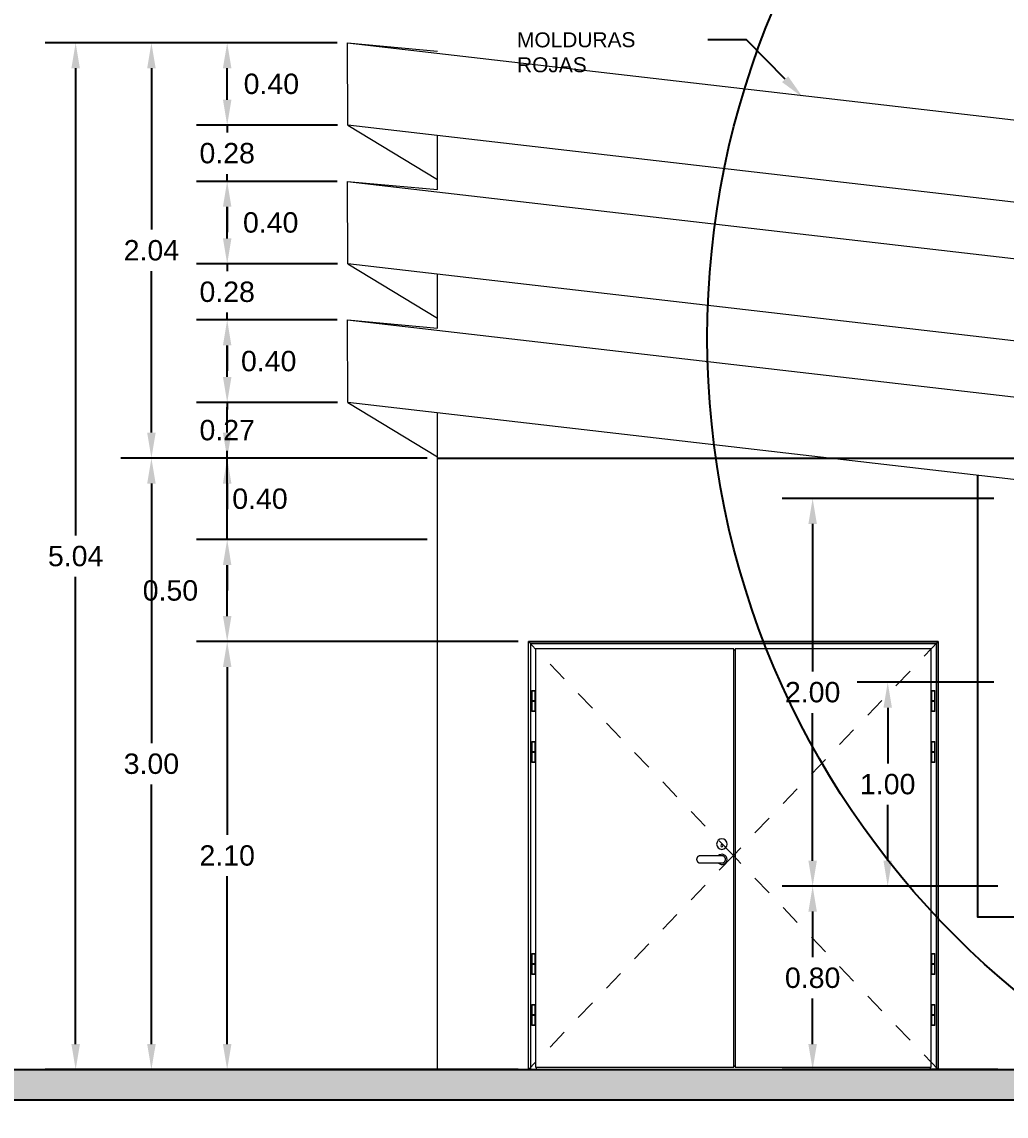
# Model space of a CAD drawing. Header units: inches. Extents: x -6 to 158, y 10 to 161.
# Drawn here: x 88.22 to 93.05, y 13 to 18.37 of the extents above; entities that cross this region are included whole.
import ezdxf
from ezdxf import colors
from ezdxf.entities.mleader import LeaderData, LeaderLine
from ezdxf.math import Vec2, Vec3

# ---------------------------------------------------------------- set-up
doc = ezdxf.new("R2010")
doc.units = ezdxf.units.IN
doc.header["$MEASUREMENT"] = 0
doc.linetypes.add('Dash', pattern=[6, 3, -3])
doc.linetypes.add('DASHED2', pattern=[9.525, 6.35, -3.175])
for name, color, linetype in [('10 HATCH 2', 9, 'Continuous'), ('6', 6, 'Continuous'), ('Dim', 2, 'Continuous'), ('Proy', 1, 'DASHED2'), ('TEXTO', 2, 'Continuous')]:
    doc.layers.add(name, color=color, linetype=linetype)
for name, color, linetype, lineweight in [('A-COLS', 3, 'Continuous', 9), ('A-DOOR', 2, 'Continuous', 9), ('A-DOOR-FRAM', 2, 'Continuous', 18), ('A-FLOR', 5, 'Continuous', 9), ('A-WALL', 5, 'Continuous', 9)]:
    doc.layers.add(name, color=color, linetype=linetype, lineweight=lineweight)
doc.styles.add('style1', font='micross.ttf')
doc.dimstyles.new('1-50', dxfattribs={"dimscale": 0.05, "dimtxt": 2, "dimasz": 2.5, "dimexe": 3, "dimexo": 1, "dimgap": 1, "dimtad": 0, "dimtih": 1, "dimtoh": 1, "dimzin": 1, "dimdsep": 46, "dimtxsty": 'style1', "dimcen": 2.5, "dimclrd": 124, "dimclre": 124, "dimclrt": 1, "dimadec": 0, "dimazin": 0, "dimtfac": 1, "dimtmove": 2, "dimatfit": 3, "dimfxl": 1, "dimtolj": 1, "dimtzin": 0, "dimlwd": -1, "dimlwe": -1, "dimarcsym": 0})

# ---------------------------------------------------------------- blocks, each defined once
blk = doc.blocks.new('Doors_Door-sets_JELD-WEN_Interior_HP_FS7_Double_1_0 - 1990 x 2090 mm - M20 x M21-308447-Section 5')
at = {"layer": 'A-DOOR', "linetype": 'Dash'}
for p, q in [((-18079.4, 1050), (-19084.4, 2100)), ((-17074.4, 2100), (-18079.4, 1050)), ((-18079.4, 1050), (-19084.4, 0)), ((-17074.4, 0), (-18079.4, 1050))]:
    blk.add_line(p, q, dxfattribs=at)
at = {"layer": 'A-DOOR'}
for p, q in [((-19084.4, 0), (-19084.4, 2100)), ((-17074.4, 2100), (-19084.4, 2100)), ((-17074.4, 0), (-17074.4, 2100)), ((-19074.4, 2090), (-19074.4, 0)), ((-19074.4, 2090), (-17084.4, 2090)), ((-18076.4, 2064), (-19049.4, 2064)), ((-19049.4, 2064), (-19049.4, 12)), ((-18076.4, 12), (-18076.4, 2064)), ((-18070.4, 2058), (-18076.4, 2058)), ((-17109.4, 2064), (-18070.4, 2064)), ((-18070.4, 2064), (-18070.4, 12)), ((-17109.4, 12), (-17109.4, 2064)), ((-17084.4, 2090), (-17084.4, 0)), ((-19067.7, 1859.9), (-19067.7, 1857.9)), ((-19067.7, 1859.9), (-19051.7, 1859.9)), ((-19067.4, 1859.9), (-19067.7, 1859.9)), ((-19067.7, 1857.9), (-19067.7, 1808.9)), ((-19067.7, 1857.9), (-19067.2, 1857.9)), ((-19066.6, 1857.9), (-19067.3, 1857.9)), ((-19066.3, 1857.9), (-19065.6, 1857.9)), ((-19065.3, 1857.9), (-19065.5, 1857.9)), ((-19065, 1857.9), (-19063.7, 1857.9)), ((-19063.3, 1857.9), (-19061.7, 1857.9)), ((-19059.7, 1857.9), (-19061.4, 1857.9)), ((-19061.4, 1857.9), (-19059.7, 1857.9)), ((-19057.6, 1857.9), (-19059.4, 1857.9)), ((-19059.4, 1857.9), (-19057.6, 1857.9)), ((-19055.7, 1857.9), (-19057.4, 1857.9)), ((-19057.4, 1857.9), (-19055.7, 1857.9)), ((-19054, 1857.9), (-19055.5, 1857.9)), ((-19055.5, 1857.9), (-19054, 1857.9)), ((-19052.7, 1857.9), (-19053.9, 1857.9)), ((-19053.9, 1857.9), (-19052.7, 1857.9)), ((-19051.7, 1857.9), (-19052.7, 1857.9)), ((-19052.7, 1857.9), (-19051.7, 1857.9)), ((-19051.7, 1859.9), (-19051.9, 1859.9)), ((-19051.7, 1857.9), (-19051.7, 1859.9)), ((-19051.7, 1808.9), (-19051.7, 1857.9)), ((-19051.7, 1857.9), (-19049.4, 1857.9)), ((-17109.4, 1857.9), (-17107.1, 1857.9)), ((-17107.1, 1859.9), (-17107.1, 1857.9)), ((-17106.8, 1859.9), (-17107.1, 1859.9)), ((-17107.1, 1859.9), (-17091.1, 1859.9)), ((-17106, 1857.9), (-17107.1, 1857.9)), ((-17107.1, 1857.9), (-17107.1, 1808.9)), ((-17107.1, 1857.9), (-17106, 1857.9)), ((-17104.8, 1857.9), (-17106, 1857.9)), ((-17106, 1857.9), (-17104.8, 1857.9)), ((-17103.2, 1857.9), (-17104.7, 1857.9)), ((-17104.7, 1857.9), (-17103.2, 1857.9)), ((-17101.4, 1857.9), (-17103.1, 1857.9)), ((-17103.1, 1857.9), (-17101.3, 1857.9)), ((-17099.3, 1857.9), (-17101.1, 1857.9)), ((-17101.1, 1857.9), (-17099.3, 1857.9)), ((-17097.3, 1857.9), (-17099.1, 1857.9)), ((-17099.1, 1857.9), (-17097.3, 1857.9)), ((-17097, 1857.9), (-17095.4, 1857.9)), ((-17095, 1857.9), (-17093.7, 1857.9)), ((-17093.4, 1857.9), (-17092.4, 1857.9)), ((-17092.1, 1857.9), (-17091.1, 1857.9)), ((-17091.1, 1859.9), (-17091.3, 1859.9)), ((-17091.1, 1857.9), (-17091.1, 1859.9)), ((-17091.1, 1808.9), (-17091.1, 1857.9)), ((-19051.7, 1808.9), (-19067.7, 1808.9)), ((-19067.7, 1807.1), (-19067.7, 1758.1)), ((-19067.7, 1807.1), (-19051.7, 1807.1)), ((-19064.3, 1808.9), (-19064.3, 1807.1)), ((-19055.1, 1807.1), (-19055.1, 1808.9)), ((-19049.4, 1808.9), (-19051.7, 1808.9)), ((-19051.7, 1758.1), (-19051.7, 1807.1)), ((-17107.1, 1808.9), (-17109.4, 1808.9)), ((-17091.1, 1808.9), (-17107.1, 1808.9)), ((-17107.1, 1807.1), (-17107.1, 1758.1)), ((-17107.1, 1807.1), (-17091.1, 1807.1)), ((-17103.7, 1808.9), (-17103.7, 1807.1)), ((-17094.5, 1807.1), (-17094.5, 1808.9)), ((-17091.1, 1758.1), (-17091.1, 1807.1)), ((-19067.7, 1758.1), (-19067.7, 1756.1)), ((-19067.2, 1758.1), (-19067.7, 1758.1)), ((-19067.7, 1756.1), (-19067.4, 1756.1)), ((-19051.7, 1756.1), (-19067.7, 1756.1)), ((-19067.3, 1758.1), (-19066.6, 1758.1)), ((-19065.6, 1758.1), (-19066.3, 1758.1)), ((-19065.5, 1758.1), (-19065.3, 1758.1)), ((-19063.7, 1758.1), (-19065, 1758.1)), ((-19061.7, 1758.1), (-19063.3, 1758.1)), ((-19061.4, 1758.1), (-19059.7, 1758.1)), ((-19059.7, 1758.1), (-19061.4, 1758.1)), ((-19059.4, 1758.1), (-19057.6, 1758.1)), ((-19057.6, 1758.1), (-19059.4, 1758.1)), ((-19057.4, 1758.1), (-19055.7, 1758.1)), ((-19055.7, 1758.1), (-19057.4, 1758.1)), ((-19055.5, 1758.1), (-19054, 1758.1)), ((-19054, 1758.1), (-19055.5, 1758.1)), ((-19053.9, 1758.1), (-19052.7, 1758.1)), ((-19052.7, 1758.1), (-19053.9, 1758.1)), ((-19052.7, 1758.1), (-19051.7, 1758.1)), ((-19051.7, 1758.1), (-19052.7, 1758.1)), ((-19051.9, 1756.1), (-19051.7, 1756.1)), ((-19051.7, 1756.1), (-19051.7, 1758.1)), ((-17107.1, 1758.1), (-17107.1, 1756.1)), ((-17107.1, 1758.1), (-17106, 1758.1)), ((-17106, 1758.1), (-17107.1, 1758.1)), ((-17091.1, 1756.1), (-17107.1, 1756.1)), ((-17107.1, 1756.1), (-17106.8, 1756.1)), ((-17106, 1758.1), (-17104.8, 1758.1)), ((-17104.8, 1758.1), (-17106, 1758.1)), ((-17104.7, 1758.1), (-17103.2, 1758.1)), ((-17103.2, 1758.1), (-17104.7, 1758.1)), ((-17103.1, 1758.1), (-17101.4, 1758.1)), ((-17101.3, 1758.1), (-17103.1, 1758.1)), ((-17101.1, 1758.1), (-17099.3, 1758.1)), ((-17099.3, 1758.1), (-17101.1, 1758.1)), ((-17099.1, 1758.1), (-17097.3, 1758.1)), ((-17097.3, 1758.1), (-17099.1, 1758.1)), ((-17095.4, 1758.1), (-17097, 1758.1)), ((-17093.7, 1758.1), (-17095, 1758.1)), ((-17092.4, 1758.1), (-17093.4, 1758.1)), ((-17091.1, 1758.1), (-17092.1, 1758.1)), ((-17091.3, 1756.1), (-17091.1, 1756.1)), ((-17091.1, 1756.1), (-17091.1, 1758.1)), ((-19067.7, 1609.9), (-19067.7, 1607.9)), ((-19067.7, 1609.9), (-19051.7, 1609.9)), ((-19067.4, 1609.9), (-19067.7, 1609.9)), ((-19067.7, 1607.9), (-19067.7, 1558.9)), ((-19067.7, 1607.9), (-19067.2, 1607.9)), ((-19051.7, 1558.9), (-19067.7, 1558.9)), ((-19067.7, 1557.1), (-19067.7, 1508.1)), ((-19067.7, 1557.1), (-19051.7, 1557.1)), ((-19066.6, 1607.9), (-19067.3, 1607.9)), ((-19066.3, 1607.9), (-19065.6, 1607.9)), ((-19065.3, 1607.9), (-19065.5, 1607.9)), ((-19065, 1607.9), (-19063.7, 1607.9)), ((-19064.3, 1558.9), (-19064.3, 1557.1)), ((-19063.3, 1607.9), (-19061.7, 1607.9)), ((-19059.7, 1607.9), (-19061.4, 1607.9)), ((-19061.4, 1607.9), (-19059.7, 1607.9)), ((-19057.6, 1607.9), (-19059.4, 1607.9)), ((-19059.4, 1607.9), (-19057.6, 1607.9)), ((-19055.7, 1607.9), (-19057.4, 1607.9)), ((-19057.4, 1607.9), (-19055.7, 1607.9)), ((-19054, 1607.9), (-19055.5, 1607.9)), ((-19055.5, 1607.9), (-19054, 1607.9)), ((-19055.1, 1557.1), (-19055.1, 1558.9)), ((-19052.7, 1607.9), (-19053.9, 1607.9)), ((-19053.9, 1607.9), (-19052.7, 1607.9)), ((-19051.7, 1607.9), (-19052.7, 1607.9)), ((-19052.7, 1607.9), (-19051.7, 1607.9)), ((-19051.7, 1609.9), (-19051.9, 1609.9)), ((-19051.7, 1607.9), (-19051.7, 1609.9)), ((-19051.7, 1558.9), (-19051.7, 1607.9)), ((-19051.7, 1607.9), (-19049.4, 1607.9)), ((-19049.4, 1558.9), (-19051.7, 1558.9)), ((-19051.7, 1508.1), (-19051.7, 1557.1)), ((-17109.4, 1607.9), (-17107.1, 1607.9)), ((-17107.1, 1558.9), (-17109.4, 1558.9)), ((-17107.1, 1609.9), (-17107.1, 1607.9)), ((-17106.8, 1609.9), (-17107.1, 1609.9)), ((-17107.1, 1609.9), (-17091.1, 1609.9)), ((-17106, 1607.9), (-17107.1, 1607.9)), ((-17107.1, 1607.9), (-17107.1, 1558.9)), ((-17107.1, 1607.9), (-17106, 1607.9)), ((-17091.1, 1558.9), (-17107.1, 1558.9)), ((-17107.1, 1557.1), (-17107.1, 1508.1)), ((-17107.1, 1557.1), (-17091.1, 1557.1)), ((-17104.8, 1607.9), (-17106, 1607.9)), ((-17106, 1607.9), (-17104.8, 1607.9)), ((-17103.2, 1607.9), (-17104.7, 1607.9)), ((-17104.7, 1607.9), (-17103.2, 1607.9)), ((-17103.7, 1558.9), (-17103.7, 1557.1)), ((-17101.4, 1607.9), (-17103.1, 1607.9)), ((-17103.1, 1607.9), (-17101.3, 1607.9)), ((-17099.3, 1607.9), (-17101.1, 1607.9)), ((-17101.1, 1607.9), (-17099.3, 1607.9)), ((-17097.3, 1607.9), (-17099.1, 1607.9)), ((-17099.1, 1607.9), (-17097.3, 1607.9)), ((-17097, 1607.9), (-17095.4, 1607.9)), ((-17095, 1607.9), (-17093.7, 1607.9)), ((-17094.5, 1557.1), (-17094.5, 1558.9)), ((-17093.4, 1607.9), (-17092.4, 1607.9)), ((-17092.1, 1607.9), (-17091.1, 1607.9)), ((-17091.1, 1609.9), (-17091.3, 1609.9)), ((-17091.1, 1607.9), (-17091.1, 1609.9)), ((-17091.1, 1558.9), (-17091.1, 1607.9)), ((-17091.1, 1508.1), (-17091.1, 1557.1)), ((-19067.7, 1508.1), (-19067.7, 1506.1)), ((-19067.2, 1508.1), (-19067.7, 1508.1)), ((-19067.7, 1506.1), (-19067.4, 1506.1)), ((-19051.7, 1506.1), (-19067.7, 1506.1)), ((-19067.3, 1508.1), (-19066.6, 1508.1)), ((-19065.6, 1508.1), (-19066.3, 1508.1)), ((-19065.5, 1508.1), (-19065.3, 1508.1)), ((-19063.7, 1508.1), (-19065, 1508.1)), ((-19061.7, 1508.1), (-19063.3, 1508.1)), ((-19061.4, 1508.1), (-19059.7, 1508.1)), ((-19059.7, 1508.1), (-19061.4, 1508.1)), ((-19059.4, 1508.1), (-19057.6, 1508.1)), ((-19057.6, 1508.1), (-19059.4, 1508.1)), ((-19057.4, 1508.1), (-19055.7, 1508.1)), ((-19055.7, 1508.1), (-19057.4, 1508.1)), ((-19055.5, 1508.1), (-19054, 1508.1)), ((-19054, 1508.1), (-19055.5, 1508.1)), ((-19053.9, 1508.1), (-19052.7, 1508.1)), ((-19052.7, 1508.1), (-19053.9, 1508.1)), ((-19052.7, 1508.1), (-19051.7, 1508.1)), ((-19051.7, 1508.1), (-19052.7, 1508.1)), ((-19051.9, 1506.1), (-19051.7, 1506.1)), ((-19051.7, 1506.1), (-19051.7, 1508.1)), ((-17107.1, 1508.1), (-17107.1, 1506.1)), ((-17107.1, 1508.1), (-17106, 1508.1)), ((-17106, 1508.1), (-17107.1, 1508.1)), ((-17091.1, 1506.1), (-17107.1, 1506.1)), ((-17107.1, 1506.1), (-17106.8, 1506.1)), ((-17106, 1508.1), (-17104.8, 1508.1)), ((-17104.8, 1508.1), (-17106, 1508.1)), ((-17104.7, 1508.1), (-17103.2, 1508.1)), ((-17103.2, 1508.1), (-17104.7, 1508.1)), ((-17103.1, 1508.1), (-17101.4, 1508.1)), ((-17101.3, 1508.1), (-17103.1, 1508.1)), ((-17101.1, 1508.1), (-17099.3, 1508.1)), ((-17099.3, 1508.1), (-17101.1, 1508.1)), ((-17099.1, 1508.1), (-17097.3, 1508.1)), ((-17097.3, 1508.1), (-17099.1, 1508.1)), ((-17095.4, 1508.1), (-17097, 1508.1)), ((-17093.7, 1508.1), (-17095, 1508.1)), ((-17092.4, 1508.1), (-17093.4, 1508.1)), ((-17091.1, 1508.1), (-17092.1, 1508.1)), ((-17091.3, 1506.1), (-17091.1, 1506.1)), ((-17091.1, 1506.1), (-17091.1, 1508.1)), ((-18135.4, 1049), (-18241.9, 1049)), ((-18241.9, 1014), (-18135.4, 1014)), ((-19067.7, 569.9), (-19067.7, 567.9)), ((-19067.7, 569.9), (-19051.7, 569.9)), ((-19067.4, 569.9), (-19067.7, 569.9)), ((-19067.7, 567.9), (-19067.7, 518.9)), ((-19067.7, 567.9), (-19067.2, 567.9)), ((-19066.6, 567.9), (-19067.3, 567.9)), ((-19066.3, 567.9), (-19065.6, 567.9)), ((-19065.3, 567.9), (-19065.5, 567.9)), ((-19065, 567.9), (-19063.7, 567.9)), ((-19063.3, 567.9), (-19061.7, 567.9)), ((-19059.7, 567.9), (-19061.4, 567.9)), ((-19061.4, 567.9), (-19059.7, 567.9)), ((-19057.6, 567.9), (-19059.4, 567.9)), ((-19059.4, 567.9), (-19057.6, 567.9)), ((-19055.7, 567.9), (-19057.4, 567.9)), ((-19057.4, 567.9), (-19055.7, 567.9)), ((-19054, 567.9), (-19055.5, 567.9)), ((-19055.5, 567.9), (-19054, 567.9)), ((-19052.7, 567.9), (-19053.9, 567.9)), ((-19053.9, 567.9), (-19052.7, 567.9)), ((-19051.7, 567.9), (-19052.7, 567.9)), ((-19052.7, 567.9), (-19051.7, 567.9)), ((-19051.7, 569.9), (-19051.9, 569.9)), ((-19051.7, 567.9), (-19051.7, 569.9)), ((-19051.7, 518.9), (-19051.7, 567.9)), ((-19051.7, 567.9), (-19049.4, 567.9)), ((-17109.4, 567.9), (-17107.1, 567.9)), ((-17107.1, 569.9), (-17107.1, 567.9)), ((-17106.8, 569.9), (-17107.1, 569.9)), ((-17107.1, 569.9), (-17091.1, 569.9)), ((-17106, 567.9), (-17107.1, 567.9)), ((-17107.1, 567.9), (-17107.1, 518.9)), ((-17107.1, 567.9), (-17106, 567.9)), ((-17104.8, 567.9), (-17106, 567.9)), ((-17106, 567.9), (-17104.8, 567.9)), ((-17103.2, 567.9), (-17104.7, 567.9)), ((-17104.7, 567.9), (-17103.2, 567.9)), ((-17101.4, 567.9), (-17103.1, 567.9)), ((-17103.1, 567.9), (-17101.3, 567.9)), ((-17099.3, 567.9), (-17101.1, 567.9)), ((-17101.1, 567.9), (-17099.3, 567.9)), ((-17097.3, 567.9), (-17099.1, 567.9)), ((-17099.1, 567.9), (-17097.3, 567.9)), ((-17097, 567.9), (-17095.4, 567.9)), ((-17095, 567.9), (-17093.7, 567.9)), ((-17093.4, 567.9), (-17092.4, 567.9)), ((-17092.1, 567.9), (-17091.1, 567.9)), ((-17091.1, 569.9), (-17091.3, 569.9)), ((-17091.1, 567.9), (-17091.1, 569.9)), ((-17091.1, 518.9), (-17091.1, 567.9)), ((-19051.7, 518.9), (-19067.7, 518.9)), ((-19067.7, 517.1), (-19067.7, 468.1)), ((-19067.7, 517.1), (-19051.7, 517.1)), ((-19064.3, 518.9), (-19064.3, 517.1)), ((-19055.1, 517.1), (-19055.1, 518.9)), ((-19049.4, 518.9), (-19051.7, 518.9)), ((-19051.7, 468.1), (-19051.7, 517.1)), ((-17107.1, 518.9), (-17109.4, 518.9)), ((-17091.1, 518.9), (-17107.1, 518.9)), ((-17107.1, 517.1), (-17107.1, 468.1)), ((-17107.1, 517.1), (-17091.1, 517.1)), ((-17103.7, 518.9), (-17103.7, 517.1)), ((-17094.5, 517.1), (-17094.5, 518.9)), ((-17091.1, 468.1), (-17091.1, 517.1)), ((-19067.7, 468.1), (-19067.7, 466.1)), ((-19067.2, 468.1), (-19067.7, 468.1)), ((-19067.7, 466.1), (-19067.4, 466.1)), ((-19051.7, 466.1), (-19067.7, 466.1)), ((-19067.3, 468.1), (-19066.6, 468.1)), ((-19065.6, 468.1), (-19066.3, 468.1)), ((-19065.5, 468.1), (-19065.3, 468.1)), ((-19063.7, 468.1), (-19065, 468.1)), ((-19061.7, 468.1), (-19063.3, 468.1)), ((-19061.4, 468.1), (-19059.7, 468.1)), ((-19059.7, 468.1), (-19061.4, 468.1)), ((-19059.4, 468.1), (-19057.6, 468.1)), ((-19057.6, 468.1), (-19059.4, 468.1)), ((-19057.4, 468.1), (-19055.7, 468.1)), ((-19055.7, 468.1), (-19057.4, 468.1)), ((-19055.5, 468.1), (-19054, 468.1)), ((-19054, 468.1), (-19055.5, 468.1)), ((-19053.9, 468.1), (-19052.7, 468.1)), ((-19052.7, 468.1), (-19053.9, 468.1)), ((-19052.7, 468.1), (-19051.7, 468.1)), ((-19051.7, 468.1), (-19052.7, 468.1)), ((-19051.9, 466.1), (-19051.7, 466.1)), ((-19051.7, 466.1), (-19051.7, 468.1)), ((-17107.1, 468.1), (-17107.1, 466.1)), ((-17107.1, 468.1), (-17106, 468.1)), ((-17106, 468.1), (-17107.1, 468.1)), ((-17091.1, 466.1), (-17107.1, 466.1)), ((-17107.1, 466.1), (-17106.8, 466.1)), ((-17106, 468.1), (-17104.8, 468.1)), ((-17104.8, 468.1), (-17106, 468.1)), ((-17104.7, 468.1), (-17103.2, 468.1)), ((-17103.2, 468.1), (-17104.7, 468.1)), ((-17103.1, 468.1), (-17101.4, 468.1)), ((-17101.3, 468.1), (-17103.1, 468.1)), ((-17101.1, 468.1), (-17099.3, 468.1)), ((-17099.3, 468.1), (-17101.1, 468.1)), ((-17099.1, 468.1), (-17097.3, 468.1)), ((-17097.3, 468.1), (-17099.1, 468.1)), ((-17095.4, 468.1), (-17097, 468.1)), ((-17093.7, 468.1), (-17095, 468.1)), ((-17092.4, 468.1), (-17093.4, 468.1)), ((-17091.1, 468.1), (-17092.1, 468.1)), ((-17091.3, 466.1), (-17091.1, 466.1)), ((-17091.1, 466.1), (-17091.1, 468.1)), ((-19067.7, 319.9), (-19067.7, 317.9)), ((-19067.7, 319.9), (-19051.7, 319.9)), ((-19067.4, 319.9), (-19067.7, 319.9)), ((-19067.7, 317.9), (-19067.7, 268.9)), ((-19067.7, 317.9), (-19067.2, 317.9)), ((-19051.7, 268.9), (-19067.7, 268.9)), ((-19066.6, 317.9), (-19067.3, 317.9)), ((-19066.3, 317.9), (-19065.6, 317.9)), ((-19065.3, 317.9), (-19065.5, 317.9)), ((-19065, 317.9), (-19063.7, 317.9)), ((-19064.3, 268.9), (-19064.3, 267.1)), ((-19063.3, 317.9), (-19061.7, 317.9)), ((-19059.7, 317.9), (-19061.4, 317.9)), ((-19061.4, 317.9), (-19059.7, 317.9)), ((-19057.6, 317.9), (-19059.4, 317.9)), ((-19059.4, 317.9), (-19057.6, 317.9)), ((-19055.7, 317.9), (-19057.4, 317.9)), ((-19057.4, 317.9), (-19055.7, 317.9)), ((-19054, 317.9), (-19055.5, 317.9)), ((-19055.5, 317.9), (-19054, 317.9)), ((-19055.1, 267.1), (-19055.1, 268.9)), ((-19052.7, 317.9), (-19053.9, 317.9)), ((-19053.9, 317.9), (-19052.7, 317.9)), ((-19051.7, 317.9), (-19052.7, 317.9)), ((-19052.7, 317.9), (-19051.7, 317.9)), ((-19051.7, 319.9), (-19051.9, 319.9)), ((-19051.7, 317.9), (-19051.7, 319.9)), ((-19051.7, 268.9), (-19051.7, 317.9)), ((-19051.7, 317.9), (-19049.4, 317.9)), ((-19049.4, 268.9), (-19051.7, 268.9)), ((-17109.4, 317.9), (-17107.1, 317.9)), ((-17107.1, 268.9), (-17109.4, 268.9)), ((-17107.1, 319.9), (-17107.1, 317.9)), ((-17106.8, 319.9), (-17107.1, 319.9)), ((-17107.1, 319.9), (-17091.1, 319.9)), ((-17106, 317.9), (-17107.1, 317.9)), ((-17107.1, 317.9), (-17107.1, 268.9)), ((-17107.1, 317.9), (-17106, 317.9)), ((-17091.1, 268.9), (-17107.1, 268.9)), ((-17104.8, 317.9), (-17106, 317.9)), ((-17106, 317.9), (-17104.8, 317.9)), ((-17103.2, 317.9), (-17104.7, 317.9)), ((-17104.7, 317.9), (-17103.2, 317.9)), ((-17103.7, 268.9), (-17103.7, 267.1)), ((-17101.4, 317.9), (-17103.1, 317.9)), ((-17103.1, 317.9), (-17101.3, 317.9)), ((-17099.3, 317.9), (-17101.1, 317.9)), ((-17101.1, 317.9), (-17099.3, 317.9)), ((-17097.3, 317.9), (-17099.1, 317.9)), ((-17099.1, 317.9), (-17097.3, 317.9)), ((-17097, 317.9), (-17095.4, 317.9)), ((-17095, 317.9), (-17093.7, 317.9)), ((-17094.5, 267.1), (-17094.5, 268.9)), ((-17093.4, 317.9), (-17092.4, 317.9)), ((-17092.1, 317.9), (-17091.1, 317.9)), ((-17091.1, 319.9), (-17091.3, 319.9)), ((-17091.1, 317.9), (-17091.1, 319.9)), ((-17091.1, 268.9), (-17091.1, 317.9)), ((-19067.7, 267.1), (-19067.7, 218.1)), ((-19067.7, 267.1), (-19051.7, 267.1)), ((-19067.7, 218.1), (-19067.7, 216.1)), ((-19067.2, 218.1), (-19067.7, 218.1)), ((-19067.7, 216.1), (-19067.4, 216.1)), ((-19051.7, 216.1), (-19067.7, 216.1)), ((-19067.3, 218.1), (-19066.6, 218.1)), ((-19065.6, 218.1), (-19066.3, 218.1)), ((-19065.5, 218.1), (-19065.3, 218.1)), ((-19063.7, 218.1), (-19065, 218.1)), ((-19061.7, 218.1), (-19063.3, 218.1)), ((-19061.4, 218.1), (-19059.7, 218.1)), ((-19059.7, 218.1), (-19061.4, 218.1)), ((-19059.4, 218.1), (-19057.6, 218.1)), ((-19057.6, 218.1), (-19059.4, 218.1)), ((-19057.4, 218.1), (-19055.7, 218.1)), ((-19055.7, 218.1), (-19057.4, 218.1)), ((-19055.5, 218.1), (-19054, 218.1)), ((-19054, 218.1), (-19055.5, 218.1)), ((-19053.9, 218.1), (-19052.7, 218.1)), ((-19052.7, 218.1), (-19053.9, 218.1)), ((-19052.7, 218.1), (-19051.7, 218.1)), ((-19051.7, 218.1), (-19052.7, 218.1)), ((-19051.9, 216.1), (-19051.7, 216.1)), ((-19051.7, 218.1), (-19051.7, 267.1)), ((-19051.7, 216.1), (-19051.7, 218.1)), ((-17107.1, 267.1), (-17107.1, 218.1)), ((-17107.1, 267.1), (-17091.1, 267.1)), ((-17107.1, 218.1), (-17107.1, 216.1)), ((-17107.1, 218.1), (-17106, 218.1)), ((-17106, 218.1), (-17107.1, 218.1)), ((-17091.1, 216.1), (-17107.1, 216.1)), ((-17107.1, 216.1), (-17106.8, 216.1)), ((-17106, 218.1), (-17104.8, 218.1)), ((-17104.8, 218.1), (-17106, 218.1)), ((-17104.7, 218.1), (-17103.2, 218.1)), ((-17103.2, 218.1), (-17104.7, 218.1)), ((-17103.1, 218.1), (-17101.4, 218.1)), ((-17101.3, 218.1), (-17103.1, 218.1)), ((-17101.1, 218.1), (-17099.3, 218.1)), ((-17099.3, 218.1), (-17101.1, 218.1)), ((-17099.1, 218.1), (-17097.3, 218.1)), ((-17097.3, 218.1), (-17099.1, 218.1)), ((-17095.4, 218.1), (-17097, 218.1)), ((-17093.7, 218.1), (-17095, 218.1)), ((-17092.4, 218.1), (-17093.4, 218.1)), ((-17091.1, 218.1), (-17092.1, 218.1)), ((-17091.3, 216.1), (-17091.1, 216.1)), ((-17091.1, 218.1), (-17091.1, 267.1)), ((-17091.1, 216.1), (-17091.1, 218.1)), ((-19049.4, 12), (-18076.4, 12)), ((-19044.4, 0), (-19044.4, 12)), ((-18076.4, 18), (-18070.4, 18)), ((-18070.4, 15), (-18076.4, 15)), ((-18070.4, 12), (-17109.4, 12)), ((-17114.4, 12), (-17114.4, 0))]:
    blk.add_line(p, q, dxfattribs=at)
at = {"layer": 'A-DOOR', "flags": 128}
for points in [[(-18241.9, 1049), (-18242.6, 1049), (-18243.3, 1048.9), (-18244, 1048.9), (-18244.6, 1048.8), (-18245.3, 1048.7), (-18246, 1048.5), (-18246.7, 1048.3), (-18247.4, 1048.1), (-18248, 1047.9), (-18248.7, 1047.6), (-18249.3, 1047.3), (-18249.9, 1047), (-18250.6, 1046.7), (-18251.2, 1046.3), (-18251.7, 1045.9), (-18252.3, 1045.5), (-18252.9, 1045.1), (-18253.4, 1044.7), (-18253.9, 1044.2), (-18254.4, 1043.7), (-18254.9, 1043.2), (-18255.3, 1042.7), (-18255.8, 1042.1), (-18256.2, 1041.5), (-18256.6, 1041), (-18257, 1040.4), (-18257.3, 1039.7), (-18257.6, 1039.1), (-18257.9, 1038.5), (-18258.2, 1037.8), (-18258.4, 1037.2), (-18258.6, 1036.5), (-18258.8, 1035.8), (-18259, 1035.2), (-18259.1, 1034.5), (-18259.2, 1033.8), (-18259.3, 1033.1), (-18259.3, 1032.4), (-18259.4, 1031.7), (-18259.4, 1031), (-18259.3, 1030.3), (-18259.3, 1029.6), (-18259.2, 1028.9), (-18259, 1028.2), (-18258.9, 1027.5), (-18258.7, 1026.8), (-18258.5, 1026.2), (-18258.3, 1025.5), (-18258.1, 1024.9), (-18257.8, 1024.2), (-18257.5, 1023.6), (-18257.1, 1023), (-18256.8, 1022.4), (-18256.4, 1021.8), (-18256, 1021.2), (-18255.6, 1020.6), (-18255.1, 1020.1), (-18254.7, 1019.6), (-18254.2, 1019.1), (-18253.7, 1018.6), (-18253.2, 1018.1), (-18252.6, 1017.7), (-18252.1, 1017.3), (-18251.5, 1016.9), (-18250.9, 1016.5), (-18250.3, 1016.2), (-18249.7, 1015.8), (-18249, 1015.5), (-18248.4, 1015.3), (-18247.7, 1015), (-18247.1, 1014.8), (-18246.4, 1014.6), (-18245.7, 1014.4), (-18245, 1014.3), (-18244.3, 1014.2), (-18243.6, 1014.1), (-18242.9, 1014), (-18242.2, 1014), (-18241.9, 1014)], [(-18135.4, 1014), (-18134.7, 1014), (-18134, 1014.1), (-18133.3, 1014.1), (-18132.6, 1014.2), (-18131.9, 1014.3), (-18131.2, 1014.5), (-18130.5, 1014.7), (-18129.9, 1014.9), (-18129.2, 1015.1), (-18128.5, 1015.4), (-18127.9, 1015.7), (-18127.3, 1016), (-18126.7, 1016.3), (-18126.1, 1016.7), (-18125.5, 1017.1), (-18124.9, 1017.5), (-18124.4, 1017.9), (-18123.8, 1018.3), (-18123.3, 1018.8), (-18122.8, 1019.3), (-18122.3, 1019.8), (-18121.9, 1020.3), (-18121.4, 1020.9), (-18121, 1021.5), (-18120.6, 1022), (-18120.3, 1022.6), (-18119.9, 1023.3), (-18119.6, 1023.9), (-18119.3, 1024.5), (-18119, 1025.2), (-18118.8, 1025.8), (-18118.6, 1026.5), (-18118.4, 1027.2), (-18118.2, 1027.8), (-18118.1, 1028.5), (-18118, 1029.2), (-18117.9, 1029.9), (-18117.9, 1030.6), (-18117.9, 1031.3), (-18117.9, 1032), (-18117.9, 1032.7), (-18118, 1033.4), (-18118.1, 1034.1), (-18118.2, 1034.8), (-18118.3, 1035.5), (-18118.5, 1036.2), (-18118.7, 1036.8), (-18118.9, 1037.5), (-18119.2, 1038.1), (-18119.4, 1038.8), (-18119.8, 1039.4), (-18120.1, 1040), (-18120.4, 1040.6), (-18120.8, 1041.2), (-18121.2, 1041.8), (-18121.6, 1042.4), (-18122.1, 1042.9), (-18122.5, 1043.4), (-18123, 1043.9), (-18123.5, 1044.4), (-18124.1, 1044.9), (-18124.6, 1045.3), (-18125.2, 1045.7), (-18125.7, 1046.1), (-18126.3, 1046.5), (-18126.9, 1046.8), (-18127.6, 1047.2), (-18128.2, 1047.5), (-18128.8, 1047.7), (-18129.5, 1048), (-18130.2, 1048.2), (-18130.8, 1048.4), (-18131.5, 1048.6), (-18132.2, 1048.7), (-18132.9, 1048.8), (-18133.6, 1048.9), (-18134.3, 1049), (-18135, 1049), (-18135.4, 1049)]]:
    blk.add_lwpolyline(points, dxfattribs=at)
at = {"layer": 'A-DOOR'}
for centre, radius, start, end in [((-18135.4, 1106.5), 26, 0, 180), ((-18135.4, 1106.5), 26, 180, 0), ((-18135.4, 1098.5), 5, 0, 180), ((-18135.4, 1098.5), 5, 180, 0), ((-18135.4, 1031.5), 25, 0, 133.0044), ((-18135.4, 1031.5), 25, 227.1204, 360)]:
    blk.add_arc(centre, radius, start, end, dxfattribs=at)
at = {"layer": 'A-DOOR-FRAM'}
for p, q in [((-17084.4, 2090), (-19074.4, 2090)), ((-19074.4, 2090), (-19074.4, 0)), ((-18076.4, 2060), (-18070.4, 2060)), ((-17084.4, 2090), (-17084.4, 0)), ((-19044.4, 0), (-19044.4, 12)), ((-17114.4, 12), (-17114.4, 0))]:
    blk.add_line(p, q, dxfattribs=at)
blk = doc.blocks.new('Pilares 9 - Pilares 9-1631277-Section 5')
at = {"layer": 'A-COLS'}
for p, q in [((-19972.4, 5037.5), (-19530.4, 4996.8)), ((-19970.5, 4632.9), (-19972.4, 5037.5)), ((-19972.4, 5037.5), (-11536.1, 4061.9)), ((-19970.5, 4632.9), (-19530.4, 4365.8)), ((-11568.9, 3661.3), (-19970.5, 4632.9))]:
    blk.add_line(p, q, dxfattribs=at)
blk = doc.blocks.new('Pilares 13 - Pilares 9-1635180-Section 5')
at = {"layer": 'A-COLS'}
for p, q in [((-19972.4, 4357.5), (-19530.4, 4316.8)), ((-19970.5, 3952.9), (-19972.4, 4357.5)), ((-19972.4, 4357.5), (-11536.1, 3381.9)), ((-19970.5, 3952.9), (-19530.4, 3685.8)), ((-11568.9, 2981.3), (-19970.5, 3952.9))]:
    blk.add_line(p, q, dxfattribs=at)
blk = doc.blocks.new('Pilares 17 - Pilares 9-1635226-Section 5')
at = {"layer": 'A-COLS'}
for p, q in [((-19972.4, 3677.5), (-19530.4, 3636.8)), ((-19970.5, 3272.9), (-19972.4, 3677.5)), ((-19972.4, 3677.5), (-11536.1, 2701.9)), ((-19970.5, 3272.9), (-19530.4, 3005.8)), ((-11568.9, 2301.3), (-19970.5, 3272.9))]:
    blk.add_line(p, q, dxfattribs=at)
blk = doc.blocks.new('*D523')
at = {"layer": 'Defpoints', "color": 0, "transparency": 16777216}
for p in [(89.2252, 15.3322), (90.7028, 15.3322), (90.7028, 13.2322)]:
    blk.add_point(p, dxfattribs=at)
at = {"layer": 'Dim', "color": 124, "transparency": 16777216}
for p, q in [((90.6528, 15.3322), (89.0752, 15.3322)), ((89.2252, 15.2072), (89.2252, 14.3839)), ((89.2252, 13.3572), (89.2252, 14.1805)), ((90.6528, 13.2322), (89.0752, 13.2322))]:
    blk.add_line(p, q, dxfattribs=at)
for points in [[(89.2043, 15.2072), (89.246, 15.2072), (89.2252, 15.3322)], [(89.2043, 13.3572), (89.246, 13.3572), (89.2252, 13.2322)]]:
    blk.add_solid(points, dxfattribs=at)
at = {"layer": 'Dim', "color": 1, "transparency": 16777216, "insert": (89.2252, 14.2822), "char_height": 0.1, "attachment_point": 5, "style": 'style1'}
blk.add_mtext('\\A1;2.10', dxfattribs=at)
blk = doc.blocks.new('*D413')
at = {"layer": 'Defpoints', "color": 0, "transparency": 16777216}
for p in [(89.2252, 15.8322), (90.2568, 15.8322), (90.2568, 15.3322)]:
    blk.add_point(p, dxfattribs=at)
at = {"layer": 'Dim', "color": 124, "transparency": 16777216}
for p, q in [((90.2068, 15.8322), (89.0752, 15.8322)), ((89.2252, 15.4572), (89.2252, 15.7072)), ((90.2068, 15.3322), (89.0752, 15.3322))]:
    blk.add_line(p, q, dxfattribs=at)
for points in [[(89.2043, 15.7072), (89.246, 15.7072), (89.2252, 15.8322)], [(89.2043, 15.4572), (89.246, 15.4572), (89.2252, 15.3322)]]:
    blk.add_solid(points, dxfattribs=at)
at = {"layer": 'Dim', "color": 1, "transparency": 16777216, "insert": (88.9468, 15.5822), "char_height": 0.1, "attachment_point": 5, "style": 'style1'}
blk.add_mtext('\\A1;0.50', dxfattribs=at)
blk = doc.blocks.new('*D524')
at = {"layer": 'Defpoints', "color": 0, "transparency": 16777216}
for p in [(89.2252, 16.2322), (90.2568, 16.2322), (90.2568, 15.8322)]:
    blk.add_point(p, dxfattribs=at)
at = {"layer": 'Dim', "color": 124, "transparency": 16777216}
for p, q in [((89.2252, 16.3572), (89.2252, 16.4822)), ((90.2068, 16.2322), (89.0752, 16.2322)), ((89.2252, 15.8322), (89.2252, 16.2322)), ((90.2068, 15.8322), (89.0752, 15.8322)), ((89.2252, 15.7072), (89.2252, 15.5822))]:
    blk.add_line(p, q, dxfattribs=at)
for points in [[(89.2043, 16.3572), (89.246, 16.3572), (89.2252, 16.2322)], [(89.2043, 15.7072), (89.246, 15.7072), (89.2252, 15.8322)]]:
    blk.add_solid(points, dxfattribs=at)
at = {"layer": 'Dim', "color": 1, "transparency": 16777216, "insert": (89.386, 16.0322), "char_height": 0.1, "attachment_point": 5, "style": 'style1'}
blk.add_mtext('\\A1;0.40', dxfattribs=at)
blk = doc.blocks.new('*D525')
at = {"layer": 'Defpoints', "color": 0, "transparency": 16777216}
for p in [(89.8167, 16.5051), (89.2252, 16.2322), (89.8167, 16.2322)]:
    blk.add_point(p, dxfattribs=at)
at = {"layer": 'Dim', "color": 124, "transparency": 16777216}
for p, q in [((89.2252, 16.6301), (89.2252, 16.7551)), ((89.7667, 16.5051), (89.0752, 16.5051)), ((89.2252, 16.5051), (89.2252, 16.4704)), ((89.2252, 16.2322), (89.2252, 16.267)), ((89.7667, 16.2322), (89.0752, 16.2322)), ((89.2252, 16.1072), (89.2252, 15.9822))]:
    blk.add_line(p, q, dxfattribs=at)
for points in [[(89.2043, 16.6301), (89.246, 16.6301), (89.2252, 16.5051)], [(89.2043, 16.1072), (89.246, 16.1072), (89.2252, 16.2322)]]:
    blk.add_solid(points, dxfattribs=at)
at = {"layer": 'Dim', "color": 1, "transparency": 16777216, "insert": (89.2252, 16.3687), "char_height": 0.1, "attachment_point": 5, "style": 'style1'}
blk.add_mtext('\\A1;0.27', dxfattribs=at)
blk = doc.blocks.new('*D526')
at = {"layer": 'Defpoints', "color": 0, "transparency": 16777216}
for p in [(89.2252, 16.9097), (89.8148, 16.9097), (89.8167, 16.5051)]:
    blk.add_point(p, dxfattribs=at)
at = {"layer": 'Dim', "color": 124, "transparency": 16777216}
for p, q in [((89.7648, 16.9097), (89.0752, 16.9097)), ((89.2252, 16.6301), (89.2252, 16.7847)), ((89.7667, 16.5051), (89.0752, 16.5051))]:
    blk.add_line(p, q, dxfattribs=at)
for points in [[(89.2043, 16.7847), (89.246, 16.7847), (89.2252, 16.9097)], [(89.2043, 16.6301), (89.246, 16.6301), (89.2252, 16.5051)]]:
    blk.add_solid(points, dxfattribs=at)
at = {"layer": 'Dim', "color": 1, "transparency": 16777216, "insert": (89.4288, 16.7074), "char_height": 0.1, "attachment_point": 5, "style": 'style1'}
blk.add_mtext('\\A1;0.40', dxfattribs=at)
blk = doc.blocks.new('*D527')
at = {"layer": 'Defpoints', "color": 0, "transparency": 16777216}
for p in [(89.2252, 17.1851), (89.8167, 17.1851), (89.8148, 16.9097)]:
    blk.add_point(p, dxfattribs=at)
at = {"layer": 'Dim', "color": 124, "transparency": 16777216}
for p, q in [((89.2252, 17.3101), (89.2252, 17.4351)), ((89.7667, 17.1851), (89.0752, 17.1851)), ((89.2252, 17.1851), (89.2252, 17.1491)), ((89.7648, 16.9097), (89.0752, 16.9097)), ((89.2252, 16.9097), (89.2252, 16.9457)), ((89.2252, 16.7847), (89.2252, 16.6597))]:
    blk.add_line(p, q, dxfattribs=at)
for points in [[(89.2043, 17.3101), (89.246, 17.3101), (89.2252, 17.1851)], [(89.2043, 16.7847), (89.246, 16.7847), (89.2252, 16.9097)]]:
    blk.add_solid(points, dxfattribs=at)
at = {"layer": 'Dim', "color": 1, "transparency": 16777216, "insert": (89.2252, 17.0474), "char_height": 0.1, "attachment_point": 5, "style": 'style1'}
blk.add_mtext('\\A1;0.28', dxfattribs=at)
blk = doc.blocks.new('*D528')
at = {"layer": 'Defpoints', "color": 0, "transparency": 16777216}
for p in [(89.2252, 17.5897), (89.8148, 17.5897), (89.8167, 17.1851)]:
    blk.add_point(p, dxfattribs=at)
at = {"layer": 'Dim', "color": 124, "transparency": 16777216}
for p, q in [((89.7648, 17.5897), (89.0752, 17.5897)), ((89.2252, 17.3101), (89.2252, 17.4647)), ((89.7667, 17.1851), (89.0752, 17.1851))]:
    blk.add_line(p, q, dxfattribs=at)
for points in [[(89.2043, 17.4647), (89.246, 17.4647), (89.2252, 17.5897)], [(89.2043, 17.3101), (89.246, 17.3101), (89.2252, 17.1851)]]:
    blk.add_solid(points, dxfattribs=at)
at = {"layer": 'Dim', "color": 1, "transparency": 16777216, "insert": (89.4386, 17.3874), "char_height": 0.1, "attachment_point": 5, "style": 'style1'}
blk.add_mtext('\\A1;0.40', dxfattribs=at)
blk = doc.blocks.new('*D529')
at = {"layer": 'Defpoints', "color": 0, "transparency": 16777216}
for p in [(89.2252, 17.8651), (89.8167, 17.8651), (89.8148, 17.5897)]:
    blk.add_point(p, dxfattribs=at)
at = {"layer": 'Dim', "color": 124, "transparency": 16777216}
for p, q in [((89.2252, 17.9901), (89.2252, 18.1151)), ((89.7667, 17.8651), (89.0752, 17.8651)), ((89.2252, 17.8651), (89.2252, 17.8291)), ((89.2252, 17.5897), (89.2252, 17.6257)), ((89.7648, 17.5897), (89.0752, 17.5897)), ((89.2252, 17.4647), (89.2252, 17.3397))]:
    blk.add_line(p, q, dxfattribs=at)
for points in [[(89.2043, 17.9901), (89.246, 17.9901), (89.2252, 17.8651)], [(89.2043, 17.4647), (89.246, 17.4647), (89.2252, 17.5897)]]:
    blk.add_solid(points, dxfattribs=at)
at = {"layer": 'Dim', "color": 1, "transparency": 16777216, "insert": (89.2252, 17.7274), "char_height": 0.1, "attachment_point": 5, "style": 'style1'}
blk.add_mtext('\\A1;0.28', dxfattribs=at)
blk = doc.blocks.new('*D414')
at = {"layer": 'Defpoints', "color": 0, "transparency": 16777216}
for p in [(89.2252, 18.2697), (89.8148, 18.2697), (89.8167, 17.8651)]:
    blk.add_point(p, dxfattribs=at)
at = {"layer": 'Dim', "color": 124, "transparency": 16777216}
for p, q in [((89.7648, 18.2697), (89.0752, 18.2697)), ((89.2252, 17.9901), (89.2252, 18.1447)), ((89.7667, 17.8651), (89.0752, 17.8651))]:
    blk.add_line(p, q, dxfattribs=at)
for points in [[(89.2043, 18.1447), (89.246, 18.1447), (89.2252, 18.2697)], [(89.2043, 17.9901), (89.246, 17.9901), (89.2252, 17.8651)]]:
    blk.add_solid(points, dxfattribs=at)
at = {"layer": 'Dim', "color": 1, "transparency": 16777216, "insert": (89.4419, 18.0674), "char_height": 0.1, "attachment_point": 5, "style": 'style1'}
blk.add_mtext('\\A1;0.40', dxfattribs=at)
blk = doc.blocks.new('*D530')
at = {"layer": 'Defpoints', "color": 0, "transparency": 16777216}
for p in [(89.2252, 16.2322), (88.8535, 13.2322), (89.2252, 13.2322)]:
    blk.add_point(p, dxfattribs=at)
at = {"layer": 'Dim', "color": 124, "transparency": 16777216}
for p, q in [((89.1752, 16.2322), (88.7035, 16.2322)), ((88.8535, 16.1072), (88.8535, 14.8339)), ((88.8535, 13.3572), (88.8535, 14.6305)), ((89.1752, 13.2322), (88.7035, 13.2322))]:
    blk.add_line(p, q, dxfattribs=at)
for points in [[(88.8327, 16.1072), (88.8744, 16.1072), (88.8535, 16.2322)], [(88.8327, 13.3572), (88.8744, 13.3572), (88.8535, 13.2322)]]:
    blk.add_solid(points, dxfattribs=at)
at = {"layer": 'Dim', "color": 1, "transparency": 16777216, "insert": (88.8535, 14.7322), "char_height": 0.1, "attachment_point": 5, "style": 'style1'}
blk.add_mtext('\\A1;3.00', dxfattribs=at)
blk = doc.blocks.new('*D415')
at = {"layer": 'Defpoints', "color": 0, "transparency": 16777216}
for p in [(88.8535, 18.2697), (89.2314, 18.2697), (89.2314, 16.2322)]:
    blk.add_point(p, dxfattribs=at)
at = {"layer": 'Dim', "color": 124, "transparency": 16777216}
for p, q in [((89.1814, 18.2697), (88.7035, 18.2697)), ((88.8535, 18.1447), (88.8535, 17.3527)), ((88.8535, 16.3572), (88.8535, 17.1493)), ((89.1814, 16.2322), (88.7035, 16.2322))]:
    blk.add_line(p, q, dxfattribs=at)
for points in [[(88.8327, 18.1447), (88.8744, 18.1447), (88.8535, 18.2697)], [(88.8327, 16.3572), (88.8744, 16.3572), (88.8535, 16.2322)]]:
    blk.add_solid(points, dxfattribs=at)
at = {"layer": 'Dim', "color": 1, "transparency": 16777216, "insert": (88.8535, 17.251), "char_height": 0.1, "attachment_point": 5, "style": 'style1'}
blk.add_mtext('\\A1;2.04', dxfattribs=at)
blk = doc.blocks.new('*D531')
at = {"layer": 'Defpoints', "color": 0, "transparency": 16777216}
for p in [(88.8535, 18.2697), (88.4819, 13.2322), (88.8535, 13.2322)]:
    blk.add_point(p, dxfattribs=at)
at = {"layer": 'Dim', "color": 124, "transparency": 16777216}
for p, q in [((88.8035, 18.2697), (88.3319, 18.2697)), ((88.4819, 18.1447), (88.4819, 15.8527)), ((88.4819, 13.3572), (88.4819, 15.6493)), ((88.8035, 13.2322), (88.3319, 13.2322))]:
    blk.add_line(p, q, dxfattribs=at)
for points in [[(88.461, 18.1447), (88.5027, 18.1447), (88.4819, 18.2697)], [(88.461, 13.3572), (88.5027, 13.3572), (88.4819, 13.2322)]]:
    blk.add_solid(points, dxfattribs=at)
at = {"layer": 'Dim', "color": 1, "transparency": 16777216, "insert": (88.4819, 15.751), "char_height": 0.1, "attachment_point": 5, "style": 'style1'}
blk.add_mtext('\\A1;5.04', dxfattribs=at)
blk = doc.blocks.new('*D416')
at = {"layer": 'Defpoints', "color": 0, "transparency": 16777216}
for p in [(93.055, 14.1322), (92.0968, 13.2322), (93.055, 13.2322)]:
    blk.add_point(p, dxfattribs=at)
at = {"layer": 'Dim', "color": 124, "transparency": 16777216}
for p, q in [((93.005, 14.1322), (91.9468, 14.1322)), ((92.0968, 14.0072), (92.0968, 13.7839)), ((92.0968, 13.3572), (92.0968, 13.5805)), ((93.005, 13.2322), (91.9468, 13.2322))]:
    blk.add_line(p, q, dxfattribs=at)
for points in [[(92.0759, 14.0072), (92.1176, 14.0072), (92.0968, 14.1322)], [(92.0759, 13.3572), (92.1176, 13.3572), (92.0968, 13.2322)]]:
    blk.add_solid(points, dxfattribs=at)
at = {"layer": 'Dim', "color": 1, "transparency": 16777216, "insert": (92.0968, 13.6822), "char_height": 0.1, "attachment_point": 5, "style": 'style1'}
blk.add_mtext('\\A1;0.80', dxfattribs=at)
blk = doc.blocks.new('*D417')
at = {"layer": 'Defpoints', "color": 0, "transparency": 16777216}
for p in [(92.0968, 16.0344), (93.0362, 16.0344), (93.0362, 14.1322)]:
    blk.add_point(p, dxfattribs=at)
at = {"layer": 'Dim', "color": 124, "transparency": 16777216}
for p, q in [((92.9862, 16.0344), (91.9468, 16.0344)), ((92.0968, 15.9094), (92.0968, 15.185)), ((92.0968, 14.2572), (92.0968, 14.9816)), ((92.9862, 14.1322), (91.9468, 14.1322))]:
    blk.add_line(p, q, dxfattribs=at)
for points in [[(92.0759, 15.9094), (92.1176, 15.9094), (92.0968, 16.0344)], [(92.0759, 14.2572), (92.1176, 14.2572), (92.0968, 14.1322)]]:
    blk.add_solid(points, dxfattribs=at)
at = {"layer": 'Dim', "color": 1, "transparency": 16777216, "insert": (92.0968, 15.0833), "char_height": 0.1, "attachment_point": 5, "style": 'style1'}
blk.add_mtext('\\A1;2.00', dxfattribs=at)
blk = doc.blocks.new('*D461')
at = {"layer": 'Defpoints', "color": 0, "transparency": 16777216}
for p in [(92.465, 15.1322), (93.0362, 15.1322), (93.0362, 14.1322)]:
    blk.add_point(p, dxfattribs=at)
at = {"layer": 'Dim', "color": 124, "transparency": 16777216}
for p, q in [((92.9862, 15.1322), (92.315, 15.1322)), ((92.465, 15.0072), (92.465, 14.7339)), ((92.465, 14.2572), (92.465, 14.5305)), ((92.9862, 14.1322), (92.315, 14.1322))]:
    blk.add_line(p, q, dxfattribs=at)
for points in [[(92.4442, 15.0072), (92.4858, 15.0072), (92.465, 15.1322)], [(92.4442, 14.2572), (92.4858, 14.2572), (92.465, 14.1322)]]:
    blk.add_solid(points, dxfattribs=at)
at = {"layer": 'Dim', "color": 1, "transparency": 16777216, "insert": (92.465, 14.6322), "char_height": 0.1, "attachment_point": 5, "style": 'style1'}
blk.add_mtext('\\A1;1.00', dxfattribs=at)

msp = doc.modelspace()

# ---------------------------------------------------------------- hatches: boundary and pattern name
at = {"layer": '10 HATCH 2'}
h = msp.add_hatch(color=251, dxfattribs=at)
h.dxf.hatch_style = 1
h.paths.add_polyline_path([(102.7326, 13.2322), (85.196, 13.2322), (85.196, 13.0822), (102.7326, 13.0822)])
h.paths.add_polyline_path([(115.0499, 13.2322), (102.7326, 13.2322), (102.7326, 13.0822), (115.0499, 13.0822)])

# ---------------------------------------------------------------- linework, layer by layer
at = {"layer": '6', "color": 2}
msp.add_lwpolyline([(92.905, 16.148), (92.905, 13.9822), (97.5678, 13.9822), (97.5678, 15.6088)], dxfattribs=at)
at = {"layer": '6'}
msp.add_lwpolyline([(115.0499, 13.0822), (85.196, 13.0822), (85.196, 13.2322), (115.0499, 13.2322)], close=True, dxfattribs=at)
at = {"layer": '6', "color": 10}
msp.add_circle((95.7305, 16.8226), 4.1504, dxfattribs=at)
at = {"layer": 'A-FLOR'}
for p, q in [((85.196, 13.2322), (115.0499, 13.2322)), ((115.0499, 13.0822), (85.196, 13.0822))]:
    msp.add_line(p, q, dxfattribs=at)
at = {"layer": 'A-WALL'}
for p, q in [((90.2568, 17.549), (90.2568, 17.8142)), ((90.2568, 16.869), (90.2568, 17.1342)), ((90.2568, 13.2322), (90.2568, 16.4542)), ((90.7028, 13.2322), (90.7028, 15.3322)), ((90.7028, 15.3322), (92.7128, 15.3322)), ((92.7128, 15.3322), (92.7128, 13.2322))]:
    msp.add_line(p, q, dxfattribs=at)
at = {"layer": 'Proy', "color": 253, "ltscale": 0.75}
for p, q in [((90.2568, 16.2322), (116.2585, 16.2322)), ((89.3687, 13.2322), (116.2585, 13.2322))]:
    msp.add_line(p, q, dxfattribs=at)

# ---------------------------------------------------------------- block references
at = {"layer": 'A-COLS', "xscale": 0.001, "yscale": 0.001, "zscale": 0.001}
for name in ['Pilares 9 - Pilares 9-1631277-Section 5', 'Pilares 13 - Pilares 9-1635180-Section 5', 'Pilares 17 - Pilares 9-1635226-Section 5']:
    msp.add_blockref(name, (109.7872, 13.2322), dxfattribs=at)
at = {"layer": 'A-DOOR', "xscale": 0.001, "yscale": 0.001, "zscale": 0.001}
msp.add_blockref('Doors_Door-sets_JELD-WEN_Interior_HP_FS7_Double_1_0 - 1990 x 2090 mm - M20 x M21-308447-Section 5', (109.7872, 13.2322), dxfattribs=at)

# ---------------------------------------------------------------- dimensions: what is measured, and where the dimension line sits
at = {"layer": 'Dim'}
for base, p1, p2, picture, middle in [((88.4819, 13.2322), (88.8535, 18.2697), (88.8535, 13.2322), '*D531', (88.4819, 15.751)), ((88.8535, 18.2697), (89.2314, 16.2322), (89.2314, 18.2697), '*D415', (88.8535, 17.251)), ((89.2252, 17.8651), (89.8148, 17.5897), (89.8167, 17.8651), '*D529', (89.2252, 17.7274)), ((89.2252, 17.1851), (89.8148, 16.9097), (89.8167, 17.1851), '*D527', (89.2252, 17.0474)), ((89.2252, 16.2322), (89.8167, 16.5051), (89.8167, 16.2322), '*D525', (89.2252, 16.3687)), ((88.8535, 13.2322), (89.2252, 16.2322), (89.2252, 13.2322), '*D530', (88.8535, 14.7322)), ((89.2252, 15.8322), (90.2568, 15.3322), (90.2568, 15.8322), '*D413', (88.9468, 15.5822)), ((89.2252, 15.3322), (90.7028, 13.2322), (90.7028, 15.3322), '*D523', (89.2252, 14.2822))]:
    dim = msp.add_linear_dim(base=base, p1=p1, p2=p2, angle=90, dimstyle='1-50', override={"dimfxl": 1.25}, dxfattribs=at)
    dim.commit()
    dim.dimension.update_dxf_attribs({"geometry": picture, "text_midpoint": middle})
for base, p1, p2, picture, middle in [((89.2252, 18.2697), (89.8167, 17.8651), (89.8148, 18.2697), '*D414', (89.4419, 18.0674)), ((89.2252, 17.5897), (89.8167, 17.1851), (89.8148, 17.5897), '*D528', (89.4386, 17.3874)), ((89.2252, 16.9097), (89.8167, 16.5051), (89.8148, 16.9097), '*D526', (89.4288, 16.7074)), ((89.2252, 16.2322), (90.2568, 15.8322), (90.2568, 16.2322), '*D524', (89.386, 16.0322))]:
    dim = msp.add_linear_dim(base=base, p1=p1, p2=p2, angle=90, dimstyle='1-50', override={"dimfxl": 1.25}, dxfattribs=at)
    dim.commit()
    dim.dimension.update_dxf_attribs({"geometry": picture, "text_midpoint": middle, "dimtype": 160})
for base, p1, p2, text, picture, middle in [((92.0968, 16.0344), (93.0362, 14.1322), (93.0362, 16.0344), '2.00', '*D417', (92.0968, 15.0833)), ((92.0968, 13.2322), (93.055, 14.1322), (93.055, 13.2322), '0.80', '*D416', (92.0968, 13.6822))]:
    dim = msp.add_linear_dim(base=base, p1=p1, p2=p2, angle=90, text=text, dimstyle='1-50', override={"dimfxl": 1.25}, dxfattribs=at)
    dim.commit()
    dim.dimension.update_dxf_attribs({"geometry": picture, "text_midpoint": middle})
dim = msp.add_aligned_dim(p1=(93.0362, 14.1322), p2=(93.0362, 15.1322), distance=0.5712, dimstyle='1-50', override={"dimfxl": 1.25}, dxfattribs=at)
dim.commit()
dim.dimension.update_dxf_attribs({"geometry": '*D461', "text_midpoint": (92.465, 14.6322)})

# ---------------------------------------------------------------- leaders
at = {"layer": 'TEXTO'}
ml = msp.add_multileader_mtext('Standard', dxfattribs=at)
ml.set_content('{\\H0.91667x;\\C3;MOLDURAS ROJAS}', color=256, style='style1')
ml.set_leader_properties(color=1, linetype='ByLayer', lineweight=-1)
ml.build(insert=Vec2(0, 0))
ml.multileader.update_dxf_attribs({"text_right_attachment_type": 2, "dogleg_length": 4.0199, "arrow_head_size": 0.125, "scale": 0.05})
ctx = ml.context
ctx.base_point, ctx.scale, ctx.char_height, ctx.arrow_head_size, ctx.landing_gap_size, ctx.plane_origin, ctx.plane_x_axis, ctx.plane_y_axis = Vec3(90.6468, 18.2795), 0.05, 0.08, 0.125, 0, Vec3(92.7382, 18.0749), Vec3(0.999998, 0.001982), Vec3(-0.001982, 0.999998)
ctx.right_attachment = 2
notes = []
notes.append((ctx, [(0, (1, 1, 0), (91.7719, 18.2845), (-0.999998, -0.001982), 0.1892, [(0, [(92.0492, 18.0012)], 0, [])])]))
ctx.mtext.insert, ctx.mtext.text_direction, ctx.mtext.rotation, ctx.mtext.width, ctx.mtext.flow_direction = Vec3(90.6468, 18.3202), Vec3(0.999998, 0.001982), 0.001982, 1.350245, 5
for ctx, leaders in notes:
    for number, flags, end, landing, length, lines in leaders:
        leader = LeaderData()
        leader.index, (leader.has_last_leader_line, leader.has_dogleg_vector, leader.attachment_direction) = number, flags
        leader.last_leader_point, leader.dogleg_vector, leader.dogleg_length = Vec3(end), Vec3(landing), length
        for number, points, colour, breaks in lines:
            line = LeaderLine()
            line.index, line.vertices, line.color, line.breaks = number, Vec3.list(points), colors.encode_raw_color(colour), breaks
            leader.lines.append(line)
        ctx.leaders.append(leader)

doc.saveas('drawing.dxf')
